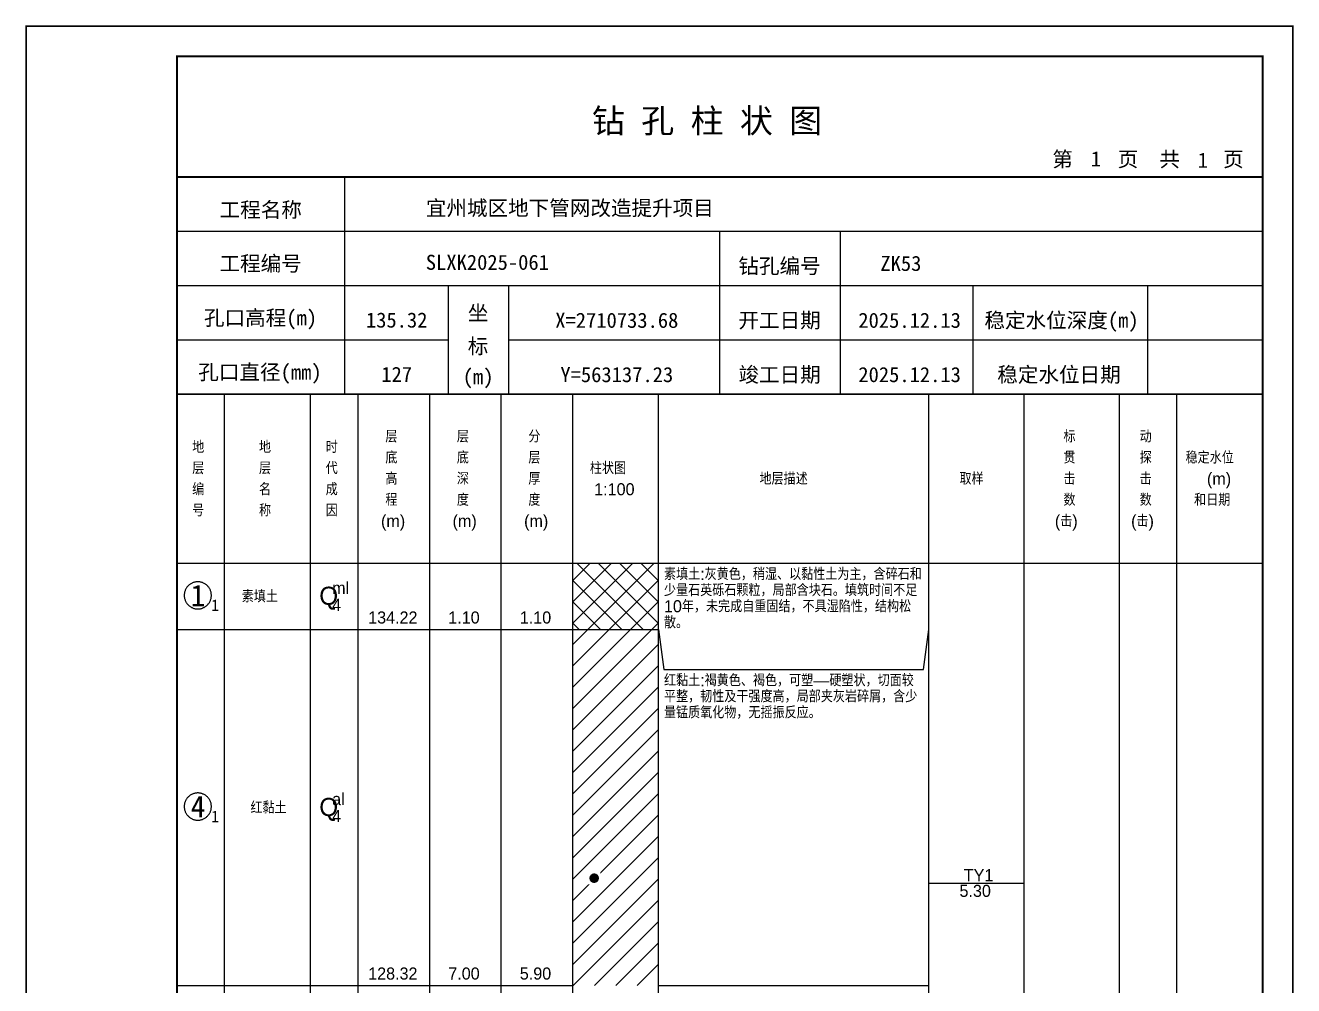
# Model space of a CAD drawing. Header units: millimetres. Extents: x 12489 to 89920, y 4630 to 4927.
# Drawn here: x 49889.3 to 50099.6, y 4767.7 to 4926.8 of the extents above; entities that cross this region are included whole.
import ezdxf
from ezdxf.enums import TextEntityAlignment as Align

# ---------------------------------------------------------------- set-up
doc = ezdxf.new("R2010")
doc.units = ezdxf.units.MM
doc.layers.add('GICAD_QUYANG', color=7, linetype='Continuous')
doc.layers.add('ZZT_TC', color=7, linetype='Continuous')
doc.styles.add('成果图图块', font='', dxfattribs={"height": 2.5})
doc.styles.add('成果图模板', font='')
doc.styles.add('成果图模板标题', font='simhei.ttf')
doc.styles.add('成果图表体', font='Comfont.shx', dxfattribs={"height": 2, "bigfont": 'Hztxt12a.shx'})
doc.styles.get('成果图图块').set_extended_font_data('FangSong_GB2312')
doc.styles.get('成果图模板').set_extended_font_data('FangSong_GB2312')

# ---------------------------------------------------------------- blocks, each defined once
blk = doc.blocks.new('DCBH-1-1-1319', base_point=(0.3, -0.11))
at = {"layer": 'ZZT_TC', "color": 7}
blk.add_polyline3d([(-0.19, 2.31, 0), (-0.3, 2.31, 0), (-0.41, 2.3, 0), (-0.52, 2.29, 0), (-0.63, 2.27, 0), (-0.73, 2.24, 0), (-0.84, 2.21, 0), (-0.95, 2.18, 0), (-1.05, 2.14, 0), (-1.15, 2.09, 0), (-1.25, 2.04, 0), (-1.35, 1.99, 0), (-1.44, 1.93, 0), (-1.53, 1.87, 0), (-1.62, 1.8, 0), (-1.7, 1.73, 0), (-1.78, 1.65, 0), (-1.86, 1.57, 0), (-1.93, 1.49, 0), (-2, 1.4, 0), (-2.06, 1.31, 0), (-2.12, 1.22, 0), (-2.17, 1.12, 0), (-2.22, 1.02, 0), (-2.27, 0.92, 0), (-2.31, 0.82, 0), (-2.34, 0.71, 0), (-2.37, 0.61, 0), (-2.4, 0.5, 0), (-2.41, 0.39, 0), (-2.43, 0.28, 0), (-2.44, 0.17, 0), (-2.44, 0.06, 0), (-2.44, -0.05, 0), (-2.43, -0.16, 0), (-2.41, -0.27, 0), (-2.4, -0.38, 0), (-2.37, -0.49, 0), (-2.34, -0.6, 0), (-2.31, -0.7, 0), (-2.27, -0.8, 0), (-2.22, -0.9, 0), (-2.17, -1, 0), (-2.12, -1.1, 0), (-2.06, -1.19, 0), (-2, -1.28, 0), (-1.93, -1.37, 0), (-1.86, -1.45, 0), (-1.78, -1.53, 0), (-1.7, -1.61, 0), (-1.62, -1.68, 0), (-1.53, -1.75, 0), (-1.44, -1.81, 0), (-1.35, -1.87, 0), (-1.25, -1.93, 0), (-1.15, -1.98, 0), (-1.05, -2.02, 0), (-0.95, -2.06, 0), (-0.84, -2.1, 0), (-0.73, -2.13, 0), (-0.63, -2.15, 0), (-0.52, -2.17, 0), (-0.41, -2.18, 0), (-0.3, -2.19, 0), (-0.19, -2.19, 0), (-0.08, -2.19, 0), (0.03, -2.18, 0), (0.14, -2.17, 0), (0.25, -2.15, 0), (0.36, -2.13, 0), (0.47, -2.1, 0), (0.57, -2.06, 0), (0.67, -2.02, 0), (0.77, -1.98, 0), (0.87, -1.93, 0), (0.97, -1.87, 0), (1.06, -1.81, 0), (1.15, -1.75, 0), (1.24, -1.68, 0), (1.32, -1.61, 0), (1.4, -1.53, 0), (1.48, -1.45, 0), (1.55, -1.37, 0), (1.62, -1.28, 0), (1.68, -1.19, 0), (1.74, -1.1, 0), (1.8, -1, 0), (1.85, -0.9, 0), (1.89, -0.8, 0), (1.93, -0.7, 0), (1.97, -0.6, 0), (2, -0.49, 0), (2.02, -0.38, 0), (2.04, -0.27, 0), (2.05, -0.16, 0), (2.06, -0.05, 0), (2.06, 0.06, 0), (2.06, 0.17, 0), (2.05, 0.28, 0), (2.04, 0.39, 0), (2.02, 0.5, 0), (2, 0.61, 0), (1.97, 0.71, 0), (1.93, 0.82, 0), (1.89, 0.92, 0), (1.85, 1.02, 0), (1.8, 1.12, 0), (1.74, 1.22, 0), (1.68, 1.31, 0), (1.62, 1.4, 0), (1.55, 1.49, 0), (1.48, 1.57, 0), (1.4, 1.65, 0), (1.32, 1.73, 0), (1.24, 1.8, 0), (1.15, 1.87, 0), (1.06, 1.93, 0), (0.97, 1.99, 0), (0.87, 2.04, 0), (0.77, 2.09, 0), (0.67, 2.14, 0), (0.57, 2.18, 0), (0.47, 2.21, 0), (0.36, 2.24, 0), (0.25, 2.27, 0), (0.14, 2.29, 0), (0.03, 2.3, 0), (-0.08, 2.31, 0), (-0.19, 2.31, 0)], dxfattribs=at)
at = {"style": '成果图图块'}
blk.add_text('1', height=3.57, dxfattribs=at).set_placement((-0.16, -1.74), align=Align.CENTER)
blk.add_text('1', height=1.91, dxfattribs=at).set_placement((2.03, -2.53))
blk = doc.blocks.new('DCBH-1-1-1320', base_point=(0.3, -0.11))
at = {"layer": 'ZZT_TC', "color": 7}
blk.add_polyline3d([(-0.19, 2.31, 0), (-0.3, 2.31, 0), (-0.41, 2.3, 0), (-0.52, 2.29, 0), (-0.63, 2.27, 0), (-0.73, 2.24, 0), (-0.84, 2.21, 0), (-0.95, 2.18, 0), (-1.05, 2.14, 0), (-1.15, 2.09, 0), (-1.25, 2.04, 0), (-1.35, 1.99, 0), (-1.44, 1.93, 0), (-1.53, 1.87, 0), (-1.62, 1.8, 0), (-1.7, 1.73, 0), (-1.78, 1.65, 0), (-1.86, 1.57, 0), (-1.93, 1.49, 0), (-2, 1.4, 0), (-2.06, 1.31, 0), (-2.12, 1.22, 0), (-2.17, 1.12, 0), (-2.22, 1.02, 0), (-2.27, 0.92, 0), (-2.31, 0.82, 0), (-2.34, 0.71, 0), (-2.37, 0.61, 0), (-2.4, 0.5, 0), (-2.41, 0.39, 0), (-2.43, 0.28, 0), (-2.44, 0.17, 0), (-2.44, 0.06, 0), (-2.44, -0.05, 0), (-2.43, -0.16, 0), (-2.41, -0.27, 0), (-2.4, -0.38, 0), (-2.37, -0.49, 0), (-2.34, -0.6, 0), (-2.31, -0.7, 0), (-2.27, -0.8, 0), (-2.22, -0.9, 0), (-2.17, -1, 0), (-2.12, -1.1, 0), (-2.06, -1.19, 0), (-2, -1.28, 0), (-1.93, -1.37, 0), (-1.86, -1.45, 0), (-1.78, -1.53, 0), (-1.7, -1.61, 0), (-1.62, -1.68, 0), (-1.53, -1.75, 0), (-1.44, -1.81, 0), (-1.35, -1.87, 0), (-1.25, -1.93, 0), (-1.15, -1.98, 0), (-1.05, -2.02, 0), (-0.95, -2.06, 0), (-0.84, -2.1, 0), (-0.73, -2.13, 0), (-0.63, -2.15, 0), (-0.52, -2.17, 0), (-0.41, -2.18, 0), (-0.3, -2.19, 0), (-0.19, -2.19, 0), (-0.08, -2.19, 0), (0.03, -2.18, 0), (0.14, -2.17, 0), (0.25, -2.15, 0), (0.36, -2.13, 0), (0.47, -2.1, 0), (0.57, -2.06, 0), (0.67, -2.02, 0), (0.77, -1.98, 0), (0.87, -1.93, 0), (0.97, -1.87, 0), (1.06, -1.81, 0), (1.15, -1.75, 0), (1.24, -1.68, 0), (1.32, -1.61, 0), (1.4, -1.53, 0), (1.48, -1.45, 0), (1.55, -1.37, 0), (1.62, -1.28, 0), (1.68, -1.19, 0), (1.74, -1.1, 0), (1.8, -1, 0), (1.85, -0.9, 0), (1.89, -0.8, 0), (1.93, -0.7, 0), (1.97, -0.6, 0), (2, -0.49, 0), (2.02, -0.38, 0), (2.04, -0.27, 0), (2.05, -0.16, 0), (2.06, -0.05, 0), (2.06, 0.06, 0), (2.06, 0.17, 0), (2.05, 0.28, 0), (2.04, 0.39, 0), (2.02, 0.5, 0), (2, 0.61, 0), (1.97, 0.71, 0), (1.93, 0.82, 0), (1.89, 0.92, 0), (1.85, 1.02, 0), (1.8, 1.12, 0), (1.74, 1.22, 0), (1.68, 1.31, 0), (1.62, 1.4, 0), (1.55, 1.49, 0), (1.48, 1.57, 0), (1.4, 1.65, 0), (1.32, 1.73, 0), (1.24, 1.8, 0), (1.15, 1.87, 0), (1.06, 1.93, 0), (0.97, 1.99, 0), (0.87, 2.04, 0), (0.77, 2.09, 0), (0.67, 2.14, 0), (0.57, 2.18, 0), (0.47, 2.21, 0), (0.36, 2.24, 0), (0.25, 2.27, 0), (0.14, 2.29, 0), (0.03, 2.3, 0), (-0.08, 2.31, 0), (-0.19, 2.31, 0)], dxfattribs=at)
at = {"style": '成果图图块'}
blk.add_text('4', height=3.57, dxfattribs=at).set_placement((-0.16, -1.74), align=Align.CENTER)
blk.add_text('1', height=1.91, dxfattribs=at).set_placement((2.03, -2.53))
blk = doc.blocks.new('gkqy1.dwg', base_point=(0.8, 0))
blk.add_wipeout([(-0.2, -0.2), (1.8, -0.2), (1.8, 1.8), (-0.2, 1.8)])
at = {"layer": 'GICAD_QUYANG'}
h = blk.add_hatch(color=7, dxfattribs=at)
edge = h.paths.add_edge_path()
edge.add_arc((0.8, 0.8), 0.8, 0, 360)
blk = doc.blocks.new('钻孔柱状图路桥昇龙制图梁世成校核莫家里.dwg171', base_point=(25, 236))
for p, q in [((52.82, 236), (52.82, 272)), ((25, 263), (205, 263)), ((115, 236), (115, 263)), ((135, 236), (135, 263)), ((25, 254), (205, 254)), ((70, 236), (70, 254)), ((80, 236), (80, 254)), ((157, 236), (157, 254)), ((185.95, 236), (185.95, 254)), ((25, 245), (70, 245)), ((80, 245), (205, 245))]:
    blk.add_line(p, q)
for points, const_width in [([(0, 0), (210, 0), (210, 297), (0, 297)], 0.25), ([(25, 5), (205, 5), (205, 292), (25, 292)], 0.3)]:
    blk.add_lwpolyline(points, close=True, dxfattribs=dict(const_width=const_width))
at = {"const_width": 0.3}
for points in [[(25, 272), (205, 272)], [(25, 236), (205, 236)]]:
    blk.add_lwpolyline(points, dxfattribs=at)
for s, height, style, p in [('钻 孔 柱 状 图', 4, '成果图模板标题', (93.8, 279.31)), ('第', 2.5, '成果图模板', (170.12, 273.7)), ('页', 2.5, '成果图模板', (180.96, 273.7)), ('共', 2.5, '成果图模板', (187.88, 273.7)), ('页', 2.5, '成果图模板', (198.44, 273.7)), ('工程名称', 2.5, '成果图模板', (32.07, 265.32)), ('宜州城区地下管网改造提升项目', 2.5, '成果图模板', (66.26, 265.61)), ('工程编号', 2.5, '成果图模板', (32.05, 256.41)), ('SLXK2025-061', 2.5, '成果图模板', (66.26, 256.61)), ('钻孔编号', 2.5, '成果图模板', (118.08, 256)), ('ZK53', 2.5, '成果图模板', (141.61, 256.43)), ('孔口高程(m)', 2.5, '成果图模板', (29.48, 247.41)), ('坐', 2.5, '成果图模板', (73.21, 248.24)), ('开工日期', 2.5, '成果图模板', (118.08, 247)), ('稳定水位深度(m)', 2.5, '成果图模板', (158.86, 247)), ('标', 2.5, '成果图模板', (73.21, 242.7)), ('孔口直径(mm)', 2.5, '成果图模板', (28.54, 238.41)), ('(m) ', 2.5, '成果图模板', (72.38, 237.65)), ('竣工日期', 2.5, '成果图模板', (118.08, 238)), ('稳定水位日期', 2.5, '成果图模板', (160.99, 238))]:
    blk.add_text(s, height=height, dxfattribs=dict(style=style)).set_placement(p)
at = {"style": '成果图模板'}
for s, p in [('1', (177.35, 273.74)), ('1', (195.08, 273.53)), ('135.32', (61.43, 247.04)), ('X=2710733.68', (97.92, 247)), ('2025.12.13', (146.46, 247)), ('127', (61.43, 238.04)), ('Y=563137.23', (97.92, 238)), ('2025.12.13', (146.46, 238))]:
    blk.add_text(s, height=2.5, dxfattribs=at).set_placement(p, align=Align.CENTER)

msp = doc.modelspace()

# ---------------------------------------------------------------- hatches: boundary and pattern name
at = {"linetype": 'Continuous'}
h = msp.add_hatch(dxfattribs=at)
h.set_pattern_fill('GKSTT', scale=0.5, style=0, pattern_type=2)
h.set_pattern_definition([(45, (0, 0), (-1.76776695, 1.76776695), []), (135, (0, 0), (-1.76776695, -1.76776695), [])])
h.paths.add_polyline_path([(49980.06, 4826.71), (49994.29, 4826.71), (49994.29, 4837.71), (49980.06, 4837.71)])
h = msp.add_hatch(dxfattribs=at)
h.set_pattern_fill('GKNXT', scale=0.5, style=0, pattern_type=2)
h.set_pattern_definition([(45, (0, 0), (-1.76776695, 1.76776695), [])])
h.paths.add_polyline_path([(49980.06, 4767.71), (49994.29, 4767.71), (49994.29, 4826.71), (49980.06, 4826.71)])

# ---------------------------------------------------------------- linework, layer by layer
at = {"color": 0}
for p, q in [((49914.45, 4837.71), (49922.35, 4837.71)), ((49914.45, 4826.71), (49914.45, 4837.71)), ((49922.35, 4826.71), (49922.35, 4837.71)), ((49914.45, 4826.71), (49922.35, 4826.71)), ((49914.45, 4826.71), (49922.35, 4826.71)), ((49914.45, 4767.71), (49914.45, 4826.71)), ((49922.35, 4767.71), (49922.35, 4826.71)), ((49914.45, 4767.71), (49922.35, 4767.71))]:
    msp.add_line(p, q, dxfattribs=at)
for points in [[(49914.45, 4865.71), (49922.35, 4865.71)], [(49914.45, 4837.71), (49914.45, 4865.71)], [(49922.35, 4837.71), (49922.35, 4865.71)], [(49922.35, 4865.71), (49936.58, 4865.71)], [(49922.35, 4837.71), (49922.35, 4865.71)], [(49936.58, 4837.71), (49936.58, 4865.71)], [(49936.58, 4865.71), (49944.49, 4865.71)], [(49936.58, 4837.71), (49936.58, 4865.71)], [(49944.49, 4837.71), (49944.49, 4865.71)], [(49944.49, 4865.71), (49956.35, 4865.71)], [(49944.49, 4837.71), (49944.49, 4865.71)], [(49956.35, 4837.71), (49956.35, 4865.71)], [(49956.35, 4865.71), (49968.2, 4865.71)], [(49956.35, 4837.71), (49956.35, 4865.71)], [(49968.2, 4837.71), (49968.2, 4865.71)], [(49968.2, 4865.71), (49980.06, 4865.71)], [(49968.2, 4837.71), (49968.2, 4865.71)], [(49980.06, 4837.71), (49980.06, 4865.71)], [(49980.06, 4865.71), (49994.29, 4865.71)], [(49980.06, 4837.71), (49980.06, 4865.71)], [(49994.29, 4837.71), (49994.29, 4865.71)], [(49994.29, 4865.71), (50039.11, 4865.71)], [(49994.29, 4837.71), (49994.29, 4865.71)], [(50039.11, 4837.71), (50039.11, 4865.71)], [(50039.11, 4865.71), (50054.92, 4865.71)], [(50039.11, 4837.71), (50039.11, 4865.71)], [(50054.92, 4837.71), (50054.92, 4865.71)], [(50054.92, 4865.71), (50070.73, 4865.71)], [(50054.92, 4837.71), (50054.92, 4865.71)], [(50070.73, 4837.71), (50070.73, 4865.71)], [(50070.73, 4865.71), (50080.22, 4865.71)], [(50070.73, 4837.71), (50070.73, 4865.71)], [(50080.22, 4837.71), (50080.22, 4865.71)], [(50080.22, 4865.71), (50094.45, 4865.71)], [(50080.22, 4837.71), (50080.22, 4865.71)], [(50094.45, 4837.71), (50094.45, 4865.71)], [(49914.45, 4837.71), (49922.35, 4837.71)], [(49914.45, 4643.71), (49914.45, 4837.71)], [(49914.45, 4837.71), (49922.35, 4837.71)], [(49922.35, 4643.71), (49922.35, 4837.71)], [(49922.35, 4837.71), (49936.58, 4837.71)], [(49922.35, 4643.71), (49922.35, 4837.71)], [(49922.35, 4837.71), (49936.58, 4837.71)], [(49922.35, 4837.71), (49936.58, 4837.71)], [(49922.35, 4826.71), (49922.35, 4837.71)], [(49936.58, 4643.71), (49936.58, 4837.71)], [(49936.58, 4826.71), (49936.58, 4837.71)], [(49936.58, 4837.71), (49944.49, 4837.71)], [(49936.58, 4643.71), (49936.58, 4837.71)], [(49936.58, 4837.71), (49944.49, 4837.71)], [(49936.58, 4837.71), (49944.49, 4837.71)], [(49936.58, 4826.71), (49936.58, 4837.71)], [(49944.49, 4643.71), (49944.49, 4837.71)], [(49944.49, 4826.71), (49944.49, 4837.71)], [(49944.49, 4837.71), (49956.35, 4837.71)], [(49944.49, 4643.71), (49944.49, 4837.71)], [(49944.49, 4837.71), (49956.35, 4837.71)], [(49944.49, 4837.71), (49956.35, 4837.71)], [(49944.49, 4826.71), (49944.49, 4837.71)], [(49956.35, 4643.71), (49956.35, 4837.71)], [(49956.35, 4826.71), (49956.35, 4837.71)], [(49956.35, 4837.71), (49968.2, 4837.71)], [(49956.35, 4643.71), (49956.35, 4837.71)], [(49956.35, 4837.71), (49968.2, 4837.71)], [(49956.35, 4837.71), (49968.2, 4837.71)], [(49956.35, 4826.71), (49956.35, 4837.71)], [(49968.2, 4643.71), (49968.2, 4837.71)], [(49968.2, 4826.71), (49968.2, 4837.71)], [(49968.2, 4837.71), (49980.06, 4837.71)], [(49968.2, 4643.71), (49968.2, 4837.71)], [(49968.2, 4837.71), (49980.06, 4837.71)], [(49968.2, 4837.71), (49980.06, 4837.71)], [(49968.2, 4826.71), (49968.2, 4837.71)], [(49980.06, 4643.71), (49980.06, 4837.71)], [(49980.06, 4826.71), (49980.06, 4837.71)], [(49980.06, 4837.71), (49994.29, 4837.71)], [(49980.06, 4643.71), (49980.06, 4837.71)], [(49980.06, 4837.71), (49994.29, 4837.71)], [(49994.29, 4643.71), (49994.29, 4837.71)], [(49994.29, 4837.71), (50039.11, 4837.71)], [(49994.29, 4643.71), (49994.29, 4837.71)], [(49994.29, 4837.71), (50039.11, 4837.71)], [(49994.29, 4826.71), (49994.29, 4837.71)], [(50039.11, 4643.71), (50039.11, 4837.71)], [(50039.11, 4826.71), (50039.11, 4837.71)], [(50039.11, 4837.71), (50054.92, 4837.71)], [(50039.11, 4643.71), (50039.11, 4837.71)], [(50039.11, 4837.71), (50054.92, 4837.71)], [(50054.92, 4643.71), (50054.92, 4837.71)], [(50054.92, 4837.71), (50070.73, 4837.71)], [(50054.92, 4643.71), (50054.92, 4837.71)], [(50054.92, 4837.71), (50070.73, 4837.71)], [(50070.73, 4643.71), (50070.73, 4837.71)], [(50070.73, 4837.71), (50080.22, 4837.71)], [(50070.73, 4643.71), (50070.73, 4837.71)], [(50070.73, 4837.71), (50080.22, 4837.71)], [(50080.22, 4643.71), (50080.22, 4837.71)], [(50080.22, 4837.71), (50094.45, 4837.71)], [(50080.22, 4643.71), (50080.22, 4837.71)], [(50080.22, 4837.71), (50094.45, 4837.71)], [(50094.45, 4643.71), (50094.45, 4837.71)], [(49922.35, 4826.71), (49936.58, 4826.71)], [(49922.35, 4826.71), (49936.58, 4826.71)], [(49922.35, 4767.71), (49922.35, 4826.71)], [(49936.58, 4767.71), (49936.58, 4826.71)], [(49936.58, 4826.71), (49944.49, 4826.71)], [(49936.58, 4826.71), (49944.49, 4826.71)], [(49936.58, 4767.71), (49936.58, 4826.71)], [(49944.49, 4767.71), (49944.49, 4826.71)], [(49944.49, 4826.71), (49956.35, 4826.71)], [(49944.49, 4826.71), (49956.35, 4826.71)], [(49944.49, 4767.71), (49944.49, 4826.71)], [(49956.35, 4767.71), (49956.35, 4826.71)], [(49956.35, 4826.71), (49968.2, 4826.71)], [(49956.35, 4826.71), (49968.2, 4826.71)], [(49956.35, 4767.71), (49956.35, 4826.71)], [(49968.2, 4767.71), (49968.2, 4826.71)], [(49968.2, 4826.71), (49980.06, 4826.71)], [(49968.2, 4826.71), (49980.06, 4826.71)], [(49968.2, 4767.71), (49968.2, 4826.71)], [(49980.06, 4767.71), (49980.06, 4826.71)], [(49994.29, 4826.71), (49995.19, 4820.11)], [(49994.29, 4767.71), (49994.29, 4826.71)], [(50038.22, 4820.11), (50039.11, 4826.71)], [(50039.11, 4767.71), (50039.11, 4826.71)], [(49995.19, 4820.11), (50038.22, 4820.11)], [(50039.11, 4784.71), (50054.92, 4784.71)], [(49922.35, 4767.71), (49936.58, 4767.71)], [(49936.58, 4767.71), (49944.49, 4767.71)], [(49944.49, 4767.71), (49956.35, 4767.71)], [(49956.35, 4767.71), (49968.2, 4767.71)], [(49968.2, 4767.71), (49980.06, 4767.71)], [(49994.29, 4767.71), (50039.11, 4767.71)]]:
    msp.add_lwpolyline(points, dxfattribs=at)
at = {"color": 7, "flags": 128}
msp.add_lwpolyline([(49980.06, 4826.71), (49994.29, 4826.71)], dxfattribs=at)

# ---------------------------------------------------------------- block references
for name, p in [('DCBH-1-1-1319', (49918.4, 4832.21)), ('DCBH-1-1-1320', (49918.4, 4797.21))]:
    msp.add_blockref(name, p)

# ---------------------------------------------------------------- texts
at = {"color": 0, "style": '成果图表体'}
for s, height, p in [('层', 2, (49949, 4857.71)), ('层', 2, (49960.85, 4857.71)), ('分', 2, (49972.71, 4857.71)), ('标', 2, (50061.41, 4857.71)), ('动', 2, (50074.05, 4857.71)), ('地', 2, (49916.98, 4855.96)), ('地', 2, (49928.05, 4855.96)), ('时', 2, (49939.11, 4855.96)), ('底', 2, (49949, 4854.21)), ('底', 2, (49960.85, 4854.21)), ('层', 2, (49972.71, 4854.21)), ('贯', 2, (50061.41, 4854.21)), ('探', 2, (50074.05, 4854.21)), ('稳定水位', 2, (50081.65, 4854.21)), ('层', 2, (49916.98, 4852.46)), ('层', 2, (49928.05, 4852.46)), ('代', 2, (49939.11, 4852.46)), ('高', 2, (49949, 4850.71)), ('深', 2, (49960.85, 4850.71)), ('厚', 2, (49972.71, 4850.71)), ('柱状图', 2, (49982.91, 4852.46)), ('地层描述', 2, (50011.02, 4850.71)), ('取样', 2, (50044.18, 4850.71)), ('击', 2, (50061.41, 4850.71)), ('击', 2, (50074.05, 4850.71)), ('(m)', 2, (50085.2, 4850.71)), ('编', 2, (49916.98, 4848.96)), ('名', 2, (49928.05, 4848.96)), ('成', 2, (49939.11, 4848.96)), ('1:100', 2, (49983.62, 4848.96)), ('程', 2, (49949, 4847.21)), ('度', 2, (49960.85, 4847.21)), ('度', 2, (49972.71, 4847.21)), ('数', 2, (50061.41, 4847.21)), ('数', 2, (50074.05, 4847.21)), ('和日期', 2, (50083.07, 4847.21)), ('号', 2, (49916.98, 4845.46)), ('称', 2, (49928.05, 4845.46)), ('因', 2, (49939.11, 4845.46)), ('(m)', 2, (49948.28, 4843.71)), ('(m)', 2, (49960.14, 4843.71)), ('(m)', 2, (49972, 4843.71)), ('(击)', 2, (50059.99, 4843.71)), ('(击)', 2, (50072.63, 4843.71)), ('Q', 3, (49938.05, 4830.81)), ('ml', 2, (49940.18, 4832.61)), ('素填土', 2, (49925.2, 4831.21)), ('4', 2, (49940.18, 4829.81)), ('134.22', 2, (49946.15, 4827.71)), ('1.10', 2, (49959.43, 4827.71)), ('1.10', 2, (49971.29, 4827.71)), ('红黏土', 2, (49926.63, 4796.21)), ('Q', 3, (49938.05, 4795.81)), ('al', 2, (49940.18, 4797.61)), ('4', 2, (49940.18, 4794.81)), ('TY1', 2, (50044.89, 4785.01)), ('5.30', 2, (50044.18, 4782.41)), ('128.32', 2, (49946.15, 4768.71)), ('7.00', 2, (49959.43, 4768.71)), ('5.90', 2, (49971.29, 4768.71))]:
    msp.add_text(s, height=height, dxfattribs=at).set_placement(p)
at = {"color": 0, "char_height": 2, "width": 43.0292, "attachment_point": 1, "line_spacing_factor": 0.8, "style": '成果图表体'}
for s, insert in [('素填土:灰黄色，稍湿、以黏性土为主，含碎石和少量石英砾石颗粒，局部含块石。填筑时间不足10年，未完成自重固结，不具湿陷性，结构松散。', (49995.19, 4836.91)), ('红黏土:褐黄色、褐色，可塑—硬塑状，切面较平整，韧性及干强度高，局部夹灰岩碎屑，含少量锰质氧化物，无摇振反应。', (49995.19, 4819.31))]:
    msp.add_mtext(s, dxfattribs=dict(at, insert=insert))

# ---------------------------------------------------------------- next in the draw order: block references
msp.add_blockref('gkqy1.dwg', (49983.62, 4784.71))

# ---------------------------------------------------------------- next in the draw order: block references
msp.add_blockref('钻孔柱状图路桥昇龙制图梁世成校核莫家里.dwg171', (49914.45, 4865.71))

doc.saveas('drawing.dxf')
